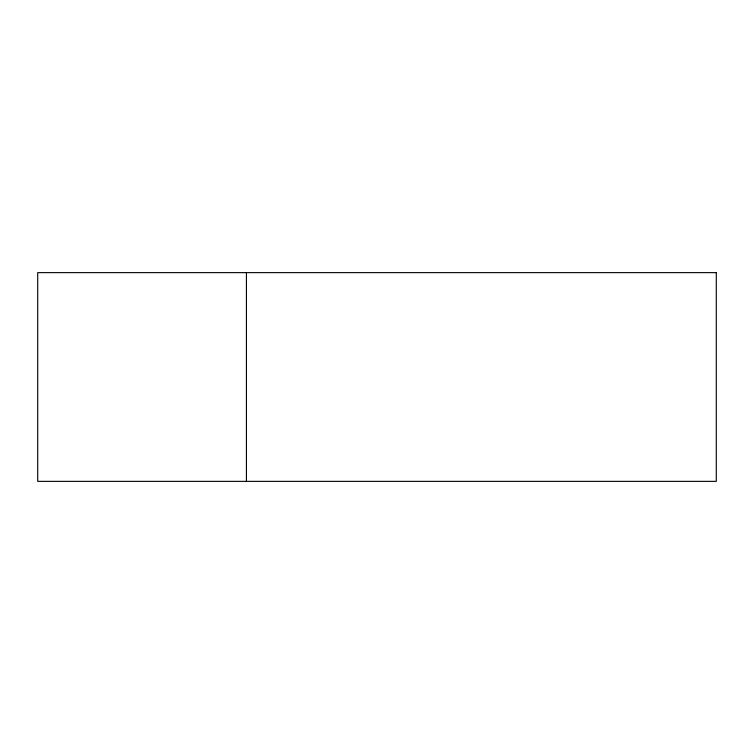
<?xml version="1.0" encoding="UTF-8"?>
<svg xmlns="http://www.w3.org/2000/svg" width="754" height="754" viewBox="0 0 754 754"><rect width="100%" height="100%" fill="white"/><g stroke="black" fill="none" stroke-linecap="round" stroke-linejoin="round"><path stroke-width="1.13" d="M246.435 272.637L246.435 481.363M716.3 272.637L37.7 272.637L37.7 481.363L716.3 481.363L716.3 272.637"/></g></svg>
